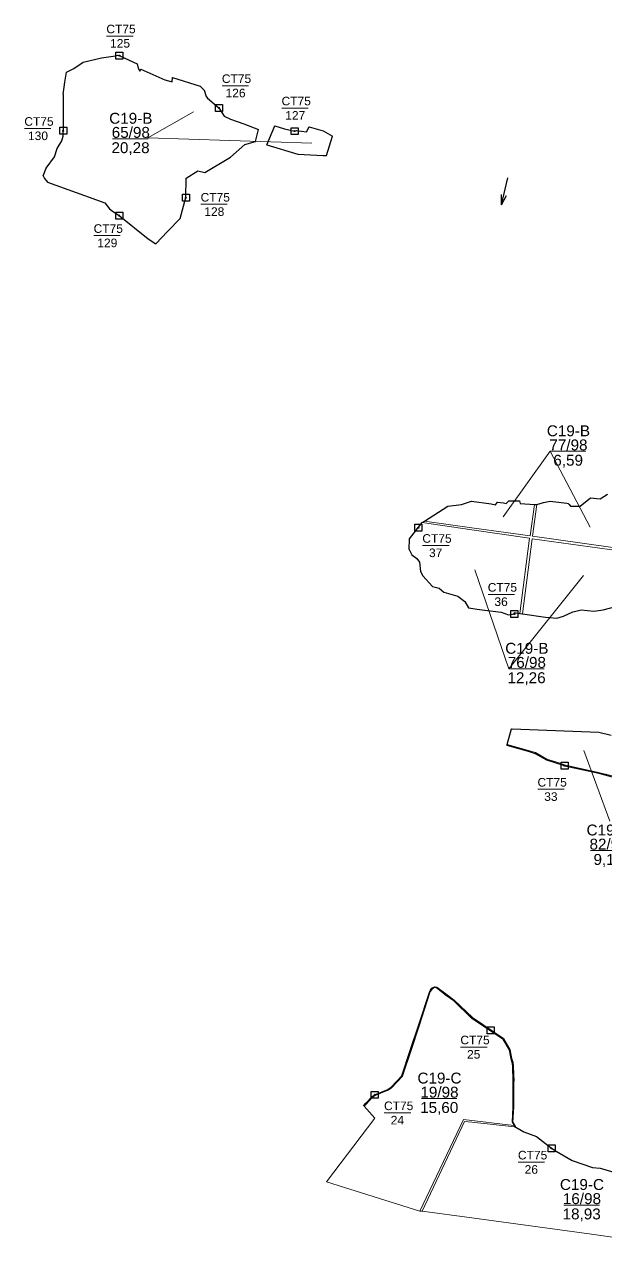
# Model space of a CAD drawing. Header units: metres. Extents: x 396697 to 401076, y 1541241 to 1544822.
# Drawn here: x 396697 to 398389, y 1541241 to 1544822 of the extents above; entities that cross this region are included whole.
import ezdxf
from ezdxf.enums import TextEntityAlignment as Align

# ---------------------------------------------------------------- set-up
doc = ezdxf.new("R2010")
doc.units = ezdxf.units.M
doc.header["$MEASUREMENT"] = 0
doc.layers.add('RanhOne', color=1, linetype='Continuous', lineweight=0)
doc.styles.add('Style-Arial', font='arial.ttf')
doc.styles.add('Style-vnarial', font='vnarial.shx')
doc.dimstyles.get("Standard").update_dxf_attribs({"dimtxt": 0.18, "dimasz": 0.18, "dimexe": 0.18, "dimexo": 0.0625, "dimgap": 0.09, "dimtad": 0, "dimtih": 1, "dimtoh": 1, "dimdec": 4, "dimzin": 0, "dimdsep": 46, "dimtxsty": 'STANDARD', "dimcen": 0.09, "dimadec": 0, "dimazin": 0, "dimtfac": 1, "dimtdec": 4, "dimtofl": 0, "dimtmove": 0, "dimatfit": 3, "dimfxl": 1, "dimtolj": 1, "dimtzin": 0, "dimarcsym": 0})

# ---------------------------------------------------------------- blocks, each defined once
blk = doc.blocks.new('*U0')
at = {"color": 0, "linetype": 'Continuous', "lineweight": -2, "ltscale": 10, "flags": 128}
blk.add_lwpolyline([(-150, 150), (150, 150), (150, -150), (-150, -150), (-150, 150)], close=True, dxfattribs=at)
at = {"color": 0, "linetype": 'Continuous', "lineweight": -2, "ltscale": 10}
blk.add_circle((-0.02828, 0.016065), 22.5, dxfattribs=at)
blk = doc.blocks.new('*U5')
at = {"layer": 'RanhOne', "color": 3, "linetype": 'Continuous', "lineweight": 13}
blk.add_line((-61.590494, 0.736004), (61.441766, 0.736004), dxfattribs=at)
at = {"layer": 'RanhOne', "color": 3, "linetype": 'Continuous', "lineweight": 13, "style": 'Style-vnarial'}
for s, p in [('CT75', (-62.927441, 13.404394)), ('24', (-31.75311, -53.404336))]:
    blk.add_text(s, height=40, dxfattribs=at).set_placement(p)
blk = doc.blocks.new('*U6')
at = {"layer": 'RanhOne', "color": 3, "linetype": 'Continuous', "lineweight": 13}
blk.add_line((-61.590494, 0.736004), (61.441766, 0.736004), dxfattribs=at)
at = {"layer": 'RanhOne', "color": 3, "linetype": 'Continuous', "lineweight": 13, "style": 'Style-vnarial'}
for s, p in [('CT75', (-62.927441, 13.404394)), ('25', (-31.75311, -53.404336))]:
    blk.add_text(s, height=40, dxfattribs=at).set_placement(p)
blk = doc.blocks.new('*U7')
at = {"layer": 'RanhOne', "color": 3, "linetype": 'Continuous', "lineweight": 13}
blk.add_line((-61.590494, 0.736004), (61.441766, 0.736004), dxfattribs=at)
at = {"layer": 'RanhOne', "color": 3, "linetype": 'Continuous', "lineweight": 13, "style": 'Style-vnarial'}
for s, p in [('CT75', (-62.927441, 13.404394)), ('26', (-31.75311, -53.404336))]:
    blk.add_text(s, height=40, dxfattribs=at).set_placement(p)
blk = doc.blocks.new('*U14')
at = {"layer": 'RanhOne', "color": 3, "linetype": 'Continuous', "lineweight": 13}
blk.add_line((-61.590494, 0.736004), (61.441766, 0.736004), dxfattribs=at)
at = {"layer": 'RanhOne', "color": 3, "linetype": 'Continuous', "lineweight": 13, "style": 'Style-vnarial'}
for s, p in [('CT75', (-62.927441, 13.404394)), ('33', (-31.75311, -53.404336))]:
    blk.add_text(s, height=40, dxfattribs=at).set_placement(p)
blk = doc.blocks.new('*U17')
at = {"layer": 'RanhOne', "color": 3, "linetype": 'Continuous', "lineweight": 13}
blk.add_line((-61.590494, 0.736004), (61.441766, 0.736004), dxfattribs=at)
at = {"layer": 'RanhOne', "color": 3, "linetype": 'Continuous', "lineweight": 13, "style": 'Style-vnarial'}
for s, p in [('CT75', (-62.927441, 13.404394)), ('36', (-31.75311, -53.404336))]:
    blk.add_text(s, height=40, dxfattribs=at).set_placement(p)
blk = doc.blocks.new('*U18')
at = {"layer": 'RanhOne', "color": 3, "linetype": 'Continuous', "lineweight": 13}
blk.add_line((-61.590494, 0.736004), (61.441766, 0.736004), dxfattribs=at)
at = {"layer": 'RanhOne', "color": 3, "linetype": 'Continuous', "lineweight": 13, "style": 'Style-vnarial'}
for s, p in [('CT75', (-62.927441, 13.404394)), ('37', (-31.75311, -53.404336))]:
    blk.add_text(s, height=40, dxfattribs=at).set_placement(p)
blk = doc.blocks.new('*U27')
at = {"layer": 'RanhOne', "color": 3, "linetype": 'Continuous', "lineweight": 13}
blk.add_line((-61.590481, 0.735993), (61.441778, 0.735993), dxfattribs=at)
at = {"layer": 'RanhOne', "color": 3, "linetype": 'Continuous', "lineweight": 13, "style": 'Style-vnarial'}
for s, p in [('CT75', (-62.927429, 13.404383)), ('130', (-45.630649, -53.404347))]:
    blk.add_text(s, height=40, dxfattribs=at).set_placement(p)
blk = doc.blocks.new('*U28')
at = {"layer": 'RanhOne', "color": 3, "linetype": 'Continuous', "lineweight": 13}
blk.add_line((-61.590481, 0.735993), (61.441778, 0.735993), dxfattribs=at)
at = {"layer": 'RanhOne', "color": 3, "linetype": 'Continuous', "lineweight": 13, "style": 'Style-vnarial'}
for s, p in [('CT75', (-62.927429, 13.404383)), ('125', (-45.630649, -53.404347))]:
    blk.add_text(s, height=40, dxfattribs=at).set_placement(p)
blk = doc.blocks.new('*U29')
at = {"layer": 'RanhOne', "color": 3, "linetype": 'Continuous', "lineweight": 13}
blk.add_line((-61.590481, 0.735993), (61.441778, 0.735993), dxfattribs=at)
at = {"layer": 'RanhOne', "color": 3, "linetype": 'Continuous', "lineweight": 13, "style": 'Style-vnarial'}
for s, p in [('CT75', (-62.927429, 13.404383)), ('126', (-45.630649, -53.404347))]:
    blk.add_text(s, height=40, dxfattribs=at).set_placement(p)
blk = doc.blocks.new('*U30')
at = {"layer": 'RanhOne', "color": 3, "linetype": 'Continuous', "lineweight": 13}
blk.add_line((-61.590481, 0.735993), (61.441778, 0.735993), dxfattribs=at)
at = {"layer": 'RanhOne', "color": 3, "linetype": 'Continuous', "lineweight": 13, "style": 'Style-vnarial'}
for s, p in [('CT75', (-62.927429, 13.404383)), ('127', (-45.630649, -53.404347))]:
    blk.add_text(s, height=40, dxfattribs=at).set_placement(p)
blk = doc.blocks.new('*U31')
at = {"layer": 'RanhOne', "color": 3, "linetype": 'Continuous', "lineweight": 13}
blk.add_line((-61.590481, 0.735993), (61.441778, 0.735993), dxfattribs=at)
at = {"layer": 'RanhOne', "color": 3, "linetype": 'Continuous', "lineweight": 13, "style": 'Style-vnarial'}
for s, p in [('CT75', (-62.927429, 13.404383)), ('128', (-45.630649, -53.404347))]:
    blk.add_text(s, height=40, dxfattribs=at).set_placement(p)
blk = doc.blocks.new('*U32')
at = {"layer": 'RanhOne', "color": 3, "linetype": 'Continuous', "lineweight": 13}
blk.add_line((-61.590481, 0.735993), (61.441778, 0.735993), dxfattribs=at)
at = {"layer": 'RanhOne', "color": 3, "linetype": 'Continuous', "lineweight": 13, "style": 'Style-vnarial'}
for s, p in [('CT75', (-62.927429, 13.404383)), ('129', (-45.630649, -53.404347))]:
    blk.add_text(s, height=40, dxfattribs=at).set_placement(p)
blk = doc.blocks.new('TerminatorOpen_0.5')
at = {"color": 0, "linetype": 'ByBlock', "lineweight": -2}
for q in [(-1, 0.25), (-1, 0), (-1, -0.25)]:
    blk.add_line((0, 0), q, dxfattribs=at)
blk = doc.blocks.new('*U49')
at = {"layer": 'RanhOne', "color": 3, "linetype": 'Continuous', "lineweight": 13}
blk.add_line((-66.520877, -1.660429), (63.750129, -1.660429), dxfattribs=at)
at = {"layer": 'RanhOne', "color": 3, "linetype": 'Continuous', "lineweight": 13, "style": 'Style-Arial'}
blk.add_text('20,28', height=40, dxfattribs=at).set_placement((-1.025137, -54.422685), align=Align.CENTER)
at = {"layer": 'RanhOne', "color": 3, "linetype": 'Continuous', "lineweight": 13, "insert": (-0.000029, 1.089388), "char_height": 40, "attachment_point": 8, "line_spacing_factor": 0.776524, "style": 'Style-Arial'}
blk.add_mtext('C19-B\\P65/98', dxfattribs=at)
blk = doc.blocks.new('*U52')
at = {"layer": 'RanhOne', "color": 3, "linetype": 'Continuous', "lineweight": 13}
blk.add_line((-66.520877, -1.660429), (63.750129, -1.660429), dxfattribs=at)
at = {"layer": 'RanhOne', "color": 3, "linetype": 'Continuous', "lineweight": 13, "style": 'Style-Arial'}
blk.add_text('6,59', height=40, dxfattribs=at).set_placement((-1.025137, -54.422685), align=Align.CENTER)
at = {"layer": 'RanhOne', "color": 3, "linetype": 'Continuous', "lineweight": 13, "insert": (-0.000029, 1.089388), "char_height": 40, "attachment_point": 8, "line_spacing_factor": 0.776524, "style": 'Style-Arial'}
blk.add_mtext('C19-B\\P77/98', dxfattribs=at)
blk = doc.blocks.new('*U53')
at = {"layer": 'RanhOne', "color": 3, "linetype": 'Continuous', "lineweight": 13}
blk.add_line((-66.520877, -1.660429), (63.750129, -1.660429), dxfattribs=at)
at = {"layer": 'RanhOne', "color": 3, "linetype": 'Continuous', "lineweight": 13, "style": 'Style-Arial'}
blk.add_text('12,26', height=40, dxfattribs=at).set_placement((-1.025137, -54.422685), align=Align.CENTER)
at = {"layer": 'RanhOne', "color": 3, "linetype": 'Continuous', "lineweight": 13, "insert": (-0.000029, 1.089388), "char_height": 40, "attachment_point": 8, "line_spacing_factor": 0.776524, "style": 'Style-Arial'}
blk.add_mtext('C19-B\\P76/98', dxfattribs=at)
blk = doc.blocks.new('*U64')
at = {"layer": 'RanhOne', "color": 3, "linetype": 'Continuous', "lineweight": 13}
blk.add_line((-66.520877, -1.660429), (63.750129, -1.660429), dxfattribs=at)
at = {"layer": 'RanhOne', "color": 3, "linetype": 'Continuous', "lineweight": 13, "style": 'Style-Arial'}
blk.add_text('18,93', height=40, dxfattribs=at).set_placement((-1.025137, -54.422685), align=Align.CENTER)
at = {"layer": 'RanhOne', "color": 3, "linetype": 'Continuous', "lineweight": 13, "insert": (-0.000029, 1.089388), "char_height": 40, "attachment_point": 8, "line_spacing_factor": 0.776524, "style": 'Style-Arial'}
blk.add_mtext('C19-C\\P16/98', dxfattribs=at)
blk = doc.blocks.new('*U65')
at = {"layer": 'RanhOne', "color": 3, "linetype": 'Continuous', "lineweight": 13}
blk.add_line((-66.520877, -1.660429), (63.750129, -1.660429), dxfattribs=at)
at = {"layer": 'RanhOne', "color": 3, "linetype": 'Continuous', "lineweight": 13, "style": 'Style-Arial'}
blk.add_text('15,60', height=40, dxfattribs=at).set_placement((-1.025137, -54.422685), align=Align.CENTER)
at = {"layer": 'RanhOne', "color": 3, "linetype": 'Continuous', "lineweight": 13, "insert": (-0.000029, 1.089388), "char_height": 40, "attachment_point": 8, "line_spacing_factor": 0.776524, "style": 'Style-Arial'}
blk.add_mtext('C19-C\\P19/98', dxfattribs=at)
blk = doc.blocks.new('*U67')
at = {"layer": 'RanhOne', "color": 3, "linetype": 'Continuous', "lineweight": 13}
blk.add_line((-66.520877, -1.660429), (63.750129, -1.660429), dxfattribs=at)
at = {"layer": 'RanhOne', "color": 3, "linetype": 'Continuous', "lineweight": 13, "style": 'Style-Arial'}
blk.add_text('9,19', height=40, dxfattribs=at).set_placement((-1.025137, -54.422685), align=Align.CENTER)
at = {"layer": 'RanhOne', "color": 3, "linetype": 'Continuous', "lineweight": 13, "insert": (-0.000029, 1.089388), "char_height": 40, "attachment_point": 8, "line_spacing_factor": 0.776524, "style": 'Style-Arial'}
blk.add_mtext('C19-C\\P82/98', dxfattribs=at)

msp = doc.modelspace()

# ---------------------------------------------------------------- linework, layer by layer
at = {"layer": 'RanhOne', "color": 3, "linetype": 'Continuous', "lineweight": 30}
for p, q in [((396867.409, 1544712.099), (396920.844, 1544725.262)), ((396920.844, 1544725.262), (396961.405, 1544730.334)), ((396961.405, 1544730.334), (396968.905, 1544732.143)), ((396968.905, 1544732.143), (396972.447, 1544731.523)), ((396972.447, 1544731.523), (397002.059, 1544718.084)), ((397002.059, 1544718.084), (397024.84, 1544707.635)), ((396813.97, 1544654.3), (396819.628, 1544683.559)), ((396819.628, 1544683.559), (396840.673, 1544694.088)), ((396840.673, 1544694.088), (396867.409, 1544712.099)), ((397024.84, 1544707.635), (397028.265, 1544694.9)), ((397028.265, 1544694.9), (397032.738, 1544686.484)), ((397032.738, 1544686.484), (397035.426, 1544691.762)), ((397035.426, 1544691.762), (397105.358, 1544661.19)), ((396809.205, 1544617.977), (396813.97, 1544654.3)), ((397105.358, 1544661.19), (397126.481, 1544654.655)), ((397126.481, 1544654.655), (397127.977, 1544667.879)), ((397127.977, 1544667.879), (397208.615, 1544642.133)), ((396809.205, 1544617.977), (396809.685, 1544512.344)), ((397208.615, 1544642.133), (397220.513, 1544630.764)), ((397220.513, 1544630.764), (397226.322, 1544611.769)), ((397226.322, 1544611.769), (397229.513, 1544607.76)), ((397229.513, 1544607.76), (397263.032, 1544578.823)), ((397263.032, 1544578.823), (397278.901, 1544554.581)), ((397278.901, 1544554.581), (397296.778, 1544546.29)), ((397296.778, 1544546.29), (397335.393, 1544532.673)), ((396809.183, 1544496.487), (396809.685, 1544512.344)), ((397335.393, 1544532.673), (397378.021, 1544515.756)), ((397369.223, 1544480.959), (397378.021, 1544515.756)), ((397403.012, 1544471.509), (397425.894, 1544527.144)), ((397425.894, 1544527.144), (397453.712, 1544517.807)), ((397453.712, 1544517.807), (397483.565, 1544511.471)), ((397483.565, 1544511.471), (397489.087, 1544513.151)), ((397489.087, 1544513.151), (397518.244, 1544509.461)), ((397518.244, 1544509.461), (397526.491, 1544523.501)), ((397526.491, 1544523.501), (397566.933, 1544511.974)), ((397566.933, 1544511.974), (397593.869, 1544496.895)), ((396791.931, 1544461.119), (396805.111, 1544483.464)), ((396805.111, 1544483.464), (396809.183, 1544496.487)), ((397296.908, 1544435.08), (397338.706, 1544472.256)), ((397338.706, 1544472.256), (397369.223, 1544480.959)), ((397403.012, 1544471.509), (397492.6873, 1544443.7387)), ((397576.0862, 1544440.038), (397593.869, 1544496.895)), ((396759.656, 1544403.467), (396784.559, 1544436.483)), ((396784.559, 1544436.483), (396791.931, 1544461.119)), ((397222.326, 1544390.612), (397296.908, 1544435.08)), ((397492.6873, 1544443.7387), (397566.3916, 1544440.4681)), ((397566.3916, 1544440.4681), (397576.0862, 1544440.038)), ((396751.203, 1544380.858), (396759.656, 1544403.467)), ((397167.712, 1544374.244), (397201.483, 1544395.497)), ((397201.483, 1544395.497), (397222.326, 1544390.612)), ((396751.203, 1544380.858), (396755.331, 1544372.795)), ((396755.331, 1544372.795), (396763.844, 1544362.141)), ((396763.844, 1544362.141), (396931.134, 1544302.621)), ((397167.062, 1544317.477), (397167.712, 1544374.244)), ((396931.134, 1544302.621), (396944.868, 1544284.414)), ((397150.4291, 1544257.1504), (397167.062, 1544317.477)), ((396944.868, 1544284.414), (396953.215, 1544277.593)), ((396953.215, 1544277.593), (396972.847, 1544265.186)), ((396972.847, 1544265.186), (397056.812, 1544197.426)), ((397113.3182, 1544218.4017), (397150.4291, 1544257.1504)), ((397079.1071, 1544182.6807), (397113.3182, 1544218.4017)), ((397056.812, 1544197.426), (397079.1071, 1544182.6807)), ((397969.395, 1543422.901), (397998.912, 1543432.826)), ((397998.912, 1543432.826), (398055.803, 1543425.259)), ((398069.124, 1543422.264), (398074.804, 1543429.688)), ((398074.804, 1543429.688), (398092.348, 1543428.075)), ((398092.348, 1543428.075), (398100.155, 1543426.366)), ((398100.155, 1543426.366), (398107.754, 1543433.789)), ((398107.754, 1543433.789), (398138.978, 1543434.053)), ((398138.978, 1543434.053), (398140.533, 1543425.79)), ((398140.533, 1543425.79), (398182.008, 1543423.377)), ((398188.792, 1543423.69), (398209.054, 1543428.877)), ((398209.054, 1543428.877), (398228.197, 1543433.101)), ((398228.197, 1543433.101), (398277.004, 1543427.326)), ((398277.004, 1543427.326), (398280.463, 1543425.861)), ((398280.463, 1543425.861), (398283.329, 1543423.487)), ((398315.93, 1543418.08), (398345.6, 1543442.92)), ((398345.6, 1543442.92), (398374.11, 1543439.451)), ((398374.11, 1543439.451), (398394.888, 1543453.499)), ((397862.0377, 1543375.1271), (397930.04, 1543418.555)), ((397930.04, 1543418.555), (397969.395, 1543422.901)), ((398055.803, 1543425.259), (398069.124, 1543422.264)), ((398182.008, 1543423.377), (398188.792, 1543423.69)), ((398283.329, 1543423.487), (398287.232, 1543418.526)), ((398287.232, 1543418.526), (398315.93, 1543418.08)), ((397818.67, 1543322.91), (397855.45, 1543370.92)), ((397855.45, 1543370.92), (397862.0377, 1543375.1271)), ((397816.86, 1543291.9), (397818.67, 1543322.91)), ((397816.86, 1543291.9), (397825.0129, 1543276.4297)), ((397825.0129, 1543276.4297), (397839.859, 1543265.526)), ((397839.859, 1543265.526), (397847.112, 1543254.991)), ((397847.112, 1543254.991), (397850.6098, 1543227.8586)), ((397850.6098, 1543227.8586), (397856.97, 1543215.79)), ((397856.97, 1543215.79), (397884.83, 1543184.26)), ((397884.83, 1543184.26), (397904.538, 1543179.726)), ((397904.538, 1543179.726), (397918.223, 1543167.898)), ((397918.223, 1543167.898), (397959.529, 1543156.037)), ((397959.529, 1543156.037), (397979.928, 1543140.817)), ((397979.928, 1543140.817), (397990.3686, 1543122.4401)), ((397990.3686, 1543122.4401), (398022.58, 1543117.26)), ((398022.58, 1543117.26), (398085.282, 1543109.251)), ((398085.282, 1543109.251), (398107.107, 1543102.045)), ((398107.107, 1543102.045), (398123.73, 1543104.34)), ((398123.73, 1543104.34), (398124.36, 1543108.2)), ((398124.36, 1543108.2), (398139.5703, 1543106.0406)), ((398139.5703, 1543106.0406), (398147.6863, 1543104.8883)), ((398147.6863, 1543104.8883), (398214.8, 1543095.36)), ((398267.2546, 1543097.5206), (398294.499, 1543110.175)), ((398294.499, 1543110.175), (398298.963, 1543111.149)), ((398298.963, 1543111.149), (398318.393, 1543116.622)), ((398318.393, 1543116.622), (398355.203, 1543112.185)), ((398355.203, 1543112.185), (398382.6448, 1543116.8079)), ((398382.6448, 1543116.8079), (398433.44, 1543130.39)), ((398214.8, 1543095.36), (398247.17, 1543092.19)), ((398247.17, 1543092.19), (398267.2546, 1543097.5206)), ((398102.692, 1542724.443), (398115.5417, 1542769.6619)), ((398115.5417, 1542769.6619), (398117.32, 1542770.158)), ((398117.32, 1542770.158), (398369.6721, 1542759.4954)), ((398369.6721, 1542759.4954), (398405.6317, 1542750.8962)), ((398102.1127, 1542722.5287), (398102.692, 1542724.443)), ((398102.1127, 1542722.5287), (398163.831, 1542704.982)), ((398163.831, 1542704.982), (398184.0324, 1542698.2011)), ((398184.0324, 1542698.2011), (398217.0105, 1542679.4384)), ((398217.0105, 1542679.4384), (398262.562, 1542664.5)), ((398262.562, 1542664.5), (398270.423, 1542662.245)), ((398270.423, 1542662.245), (398365.547, 1542641.052)), ((398365.547, 1542641.052), (398408.551, 1542629.986)), ((397844.531, 1541904.038), (397877.673, 1542004.405)), ((397877.673, 1542004.405), (397879.419, 1542008.277)), ((397879.419, 1542008.277), (397883.509, 1542014.09)), ((397883.509, 1542014.09), (397891.181, 1542017.557)), ((397891.181, 1542017.557), (397897.814, 1542017.254)), ((397897.814, 1542017.254), (397927.613, 1541994.981)), ((397927.613, 1541994.981), (397948.55, 1541979.383)), ((397948.55, 1541979.383), (398002.139, 1541928.096)), ((398002.139, 1541928.096), (398091.672, 1541867.031)), ((397821.683, 1541835.085), (397844.531, 1541904.038)), ((398091.672, 1541867.031), (398110.436, 1541835.243)), ((397795.6692, 1541758.3845), (397821.683, 1541835.085)), ((398110.436, 1541835.243), (398114.318, 1541814.141)), ((398114.318, 1541814.141), (398116.817, 1541806.065)), ((398116.817, 1541806.065), (398118.968, 1541798.759)), ((398118.968, 1541798.759), (398120.327, 1541785.869)), ((398120.327, 1541785.869), (398122.307, 1541742.844)), ((397764.575, 1541725.496), (397795.6692, 1541758.3845)), ((398122.25, 1541668.239), (398122.307, 1541742.844)), ((397716.873, 1541703.205), (397754.729, 1541718.604)), ((397754.729, 1541718.604), (397764.575, 1541725.496)), ((397684.31735, 1541671.470936), (397691.295, 1541678.819)), ((397691.295, 1541678.819), (397709.267, 1541697.907)), ((397709.267, 1541697.907), (397716.873, 1541703.205)), ((398118.9422, 1541623.6511), (398122.25, 1541668.239)), ((398118.9422, 1541623.6511), (398127.0644, 1541609.9538)), ((398124.159, 1541610.262), (398127.63, 1541609)), ((398124.159, 1541610.262), (398127.0644, 1541609.9538)), ((398127.63, 1541609), (398151.8339, 1541595.4368)), ((398151.8339, 1541595.4368), (398188.5267, 1541581.5392)), ((398188.5267, 1541581.5392), (398232.282, 1541547.452)), ((398232.282, 1541547.452), (398245.948, 1541538.899)), ((398245.948, 1541538.899), (398292.043, 1541511.428)), ((398292.043, 1541511.428), (398351.4331, 1541491.9382)), ((398351.4331, 1541491.9382), (398373.3304, 1541489.3465)), ((398373.3304, 1541489.3465), (398423.5635, 1541474.9429))]:
    msp.add_line(p, q, dxfattribs=at)
at = {"layer": 'RanhOne', "color": 7, "linetype": 'Continuous', "lineweight": 0}
for p, q in [((397055.660784, 1544492.043138), (397189.400129, 1544567.615014)), ((397055.660784, 1544492.043138), (397533.975617, 1544476.298997)), ((398228.426726, 1543578.37755), (398091.315372, 1543387.275364)), ((398228.426726, 1543578.37755), (398344.633425, 1543356.967892)), ((398107.274614, 1542944.675878), (398008.711659, 1543232.982783)), ((398107.274614, 1542944.675878), (398325.359226, 1543216.451435)), ((398401.425586, 1542500.673476), (398325.902191, 1542706.921722))]:
    msp.add_line(p, q, dxfattribs=at)
at = {"layer": 'RanhOne', "color": 3, "linetype": 'Continuous', "lineweight": 0}
for p, q in [((398182.008, 1543423.377), (398188.792, 1543423.69)), ((397855.45, 1543370.92), (397862.0377, 1543375.1271)), ((398139.5703, 1543106.0406), (398147.6863, 1543104.8883)), ((398122.0787, 1541614.0841), (398124.159, 1541610.262)), ((397848.583, 1541364.482), (397855.126, 1541364.574)), ((397855.126, 1541364.574), (398000, 1541344.713))]:
    msp.add_line(p, q, dxfattribs=at)
at = {"layer": 'RanhOne', "color": 3, "linetype": 'Continuous', "lineweight": 0, "flags": 128}
for points in [[(397378.021, 1544515.756), (397335.393, 1544532.673), (397296.778, 1544546.29), (397278.901, 1544554.581), (397263.032, 1544578.823), (397229.513, 1544607.76), (397226.322, 1544611.769), (397220.513, 1544630.764), (397208.615, 1544642.133), (397127.977, 1544667.879), (397126.481, 1544654.655), (397105.358, 1544661.19), (397035.426, 1544691.762), (397032.738, 1544686.484), (397028.265, 1544694.9), (397024.84, 1544707.635), (397002.059, 1544718.084), (396972.447, 1544731.523), (396968.905, 1544732.143), (396961.405, 1544730.334), (396920.844, 1544725.262), (396867.409, 1544712.099), (396840.673, 1544694.088), (396819.628, 1544683.559), (396813.97, 1544654.3), (396809.205, 1544617.977), (396809.685, 1544512.344), (396809.183, 1544496.487), (396805.111, 1544483.464), (396791.931, 1544461.119), (396784.559, 1544436.483), (396759.656, 1544403.467), (396751.203, 1544380.858), (396755.331, 1544372.795), (396763.844, 1544362.141), (396931.134, 1544302.621), (396944.868, 1544284.414), (396953.215, 1544277.593), (396972.847, 1544265.186), (397056.812, 1544197.426), (397079.1071, 1544182.6807), (397113.3182, 1544218.4017), (397150.4291, 1544257.1504), (397167.062, 1544317.477), (397167.712, 1544374.244), (397201.483, 1544395.497), (397222.326, 1544390.612), (397296.908, 1544435.08), (397338.706, 1544472.256), (397369.223, 1544480.959), (397378.021, 1544515.756)], [(397593.869, 1544496.895), (397576.0862, 1544440.038), (397566.3916, 1544440.4681), (397492.6873, 1544443.7387), (397403.012, 1544471.509), (397425.894, 1544527.144), (397453.712, 1544517.807), (397483.565, 1544511.471), (397489.087, 1544513.151), (397518.244, 1544509.461), (397526.491, 1544523.501), (397566.933, 1544511.974), (397593.869, 1544496.895)], [(397862.0377, 1543375.1271), (397930.04, 1543418.555), (397969.395, 1543422.901), (397998.912, 1543432.826), (398055.803, 1543425.259), (398069.124, 1543422.264), (398074.804, 1543429.688), (398092.348, 1543428.075), (398100.155, 1543426.366), (398107.754, 1543433.789), (398138.978, 1543434.053), (398140.533, 1543425.79), (398182.008, 1543423.377)], [(398188.792, 1543423.69), (398176.515, 1543331.255), (398486.675, 1543287.384), (398537.472, 1543430.422)], [(398188.792, 1543423.69), (398209.054, 1543428.877), (398228.197, 1543433.101), (398277.004, 1543427.326), (398280.463, 1543425.861), (398283.329, 1543423.487), (398287.232, 1543418.526), (398315.93, 1543418.08), (398345.6, 1543442.92), (398374.11, 1543439.451), (398394.888, 1543453.499)], [(397862.0377, 1543375.1271), (398000, 1543355.7224), (398169.826, 1543331.836), (398182.008, 1543423.377)], [(397855.45, 1543370.92), (397818.67, 1543322.91), (397816.86, 1543291.9), (397825.0129, 1543276.4297), (397839.859, 1543265.526), (397847.112, 1543254.991), (397850.6098, 1543227.8586), (397856.97, 1543215.79), (397884.83, 1543184.26), (397904.538, 1543179.726), (397918.223, 1543167.898), (397959.529, 1543156.037), (397979.928, 1543140.817), (397990.3686, 1543122.4401), (398022.58, 1543117.26), (398085.282, 1543109.251), (398107.107, 1543102.045), (398123.73, 1543104.34), (398124.36, 1543108.2), (398139.5703, 1543106.0406)], [(398139.5703, 1543106.0406), (398168.315, 1543324.803), (398000, 1543349.1345), (397855.45, 1543370.92)], [(398437.1126, 1543130.9997), (398485.617, 1543280.186), (398175.205, 1543323.699), (398147.6863, 1543104.8883)], [(398147.6863, 1543104.8883), (398214.8, 1543095.36), (398247.17, 1543092.19), (398267.2546, 1543097.5206), (398294.499, 1543110.175), (398298.963, 1543111.149), (398318.393, 1543116.622), (398355.203, 1543112.185), (398382.6448, 1543116.8079), (398433.44, 1543130.39), (398437.1126, 1543130.9997)], [(398102.692, 1542724.443), (398115.5417, 1542769.6619), (398117.32, 1542770.158), (398369.6721, 1542759.4954), (398405.6317, 1542750.8962)], [(398102.692, 1542724.443), (398102.1127, 1542722.5287), (398163.831, 1542704.982), (398184.0324, 1542698.2011), (398217.0105, 1542679.4384), (398262.562, 1542664.5), (398270.423, 1542662.245), (398365.547, 1542641.052), (398408.551, 1542629.986)], [(398102.692, 1542724.443), (398164.7191, 1542707.0146), (398184.969, 1542700.639), (398217.877, 1542681.246), (398247.5722, 1542672.126), (398273.0937, 1542664.2393), (398365.4135, 1542643.3072), (398408.494, 1542632.571)], [(397685.8518, 1541669.7414), (397692.785, 1541677.4849), (397710.5807, 1541696.3847), (397717.8332, 1541701.4364), (397755.6913, 1541716.8363), (397765.8886, 1541723.9742), (397797.4228, 1541757.3281), (397824.308, 1541835.151), (397846.4298, 1541903.4099), (397877.7441, 1542000), (397879.083, 1542004.13), (397881.1641, 1542007.2816), (397884.8304, 1542012.4924), (397891.5682, 1542015.5372), (397897.0619, 1542015.2863), (397915.7914, 1542000), (397921.953, 1541994.9711), (397947.2541, 1541976.8757), (397999.3718, 1541926.2094), (398000, 1541925.7905), (398090.1464, 1541865.6811), (398108.5332, 1541834.532), (398112.2748, 1541814.1932), (398114.6596, 1541804.6401), (398116.8055, 1541798.0756), (398118.1168, 1541787.0949), (398119.6389, 1541743.3871), (398118.8406, 1541667.3001), (398116.889, 1541623.619), (398122.0787, 1541614.0841)], [(397685.8518, 1541669.7414), (397716.933, 1541635.194), (397576.396, 1541449.39), (397848.583, 1541364.482)], [(397848.583, 1541364.482), (397975.85, 1541631.573), (398122.0787, 1541614.0841)], [(397855.126, 1541364.574), (397978.7597, 1541625.6857), (398000, 1541623.4326), (398124.159, 1541610.262)], [(398124.159, 1541610.262), (398127.63, 1541609), (398151.8339, 1541595.4368), (398188.5267, 1541581.5392), (398232.282, 1541547.452), (398245.948, 1541538.899), (398292.043, 1541511.428), (398351.4331, 1541491.9382), (398373.3304, 1541489.3465), (398423.5635, 1541474.9429)], [(398000, 1541344.713), (398341.802, 1541297.855), (398741.667, 1541241.139), (398761.617, 1541241.777), (399136.765, 1541343.872)]]:
    msp.add_lwpolyline(points, dxfattribs=at)

# ---------------------------------------------------------------- block references
at = {"layer": 'RanhOne', "color": 3, "linetype": 'Continuous', "lineweight": 13}
for name, p, xscale, yscale, zscale in [('*U28', (396974.573028, 1544788.006358), 0.625, 0.625, 0.625), ('*U29', (397311.019814, 1544643.217654), 0.625, 0.625, 0.625), ('*U30', (397484.882301, 1544578.010332), 0.625, 0.625, 0.625), ('*U27', (396735.537699, 1544518.517932), 0.625, 0.625, 0.625), ('*U49', (397006.49193, 1544490.418656), 0.794896, 0.794896, 0.794896), ('*U31', (397249.157569, 1544297.665282), 0.625, 0.625, 0.625), ('*U32', (396937.476046, 1544206.525167), 0.625, 0.625, 0.625), ('*U52', (398281.303935, 1543579.697419), 0.794896, 0.794896, 0.794896), ('*U18', (397894.986304, 1543303.48915), 0.625, 0.625, 0.625), ('*U17', (398085.539972, 1543161.007735), 0.625, 0.625, 0.625), ('*U53', (398160.151823, 1542945.995746), 0.794896, 0.794896, 0.794896), ('*U14', (398230.526821, 1542593.058232), 0.625, 0.625, 0.625), ('*U67', (398398.278801, 1542416.478282), 0.794896, 0.794896, 0.794896), ('*U6', (398005.785238, 1541842.09707), 0.625, 0.625, 0.625), ('*U65', (397905.645646, 1541693.703481), 0.794896, 0.794896, 0.794896), ('*U5', (397783.380512, 1541650.313473), 0.625, 0.625, 0.625), ('*U7', (398173.55955, 1541506.629711), 0.625, 0.625, 0.625), ('*U64', (398320.630967, 1541383.543905), 0.794896, 0.794896, 0.794896)]:
    msp.add_blockref(name, p, dxfattribs=dict(at, xscale=xscale, yscale=yscale, zscale=zscale))
at = {"layer": 'RanhOne', "color": 3, "linetype": 'Continuous', "lineweight": 30, "ltscale": 0.666667, "xscale": 0.066667, "yscale": 0.066667, "zscale": 0.066667}
for p in [(396973.1375, 1544731.307), (397263.167, 1544578.787), (396809.705, 1544512.372), (397483.632, 1544511.335), (397167.135, 1544317.275), (396972.847, 1544265.186), (397844.0965, 1543355.596), (398123.682, 1543104.332), (398270.057385, 1542662.309929), (398054.9205, 1541891.448), (397716.943, 1541703.23), (398232.284, 1541547.311)]:
    msp.add_blockref('*U0', p, dxfattribs=at)

# ---------------------------------------------------------------- leaders
at = {"layer": 'RanhOne', "color": 3, "linetype": 'Continuous', "lineweight": 13}
msp.add_leader([(398086.571337, 1544296.165263), (398105.158864, 1544374.935689)], dimstyle='Standard', override={"dimtxt": 30, "dimasz": 30, "dimgap": 15, "dimtad": 1, "dimtxsty": 'Style-Arial', "dimldrblk": 'TerminatorOpen_0.5'}, dxfattribs=at)

doc.saveas('drawing.dxf')
